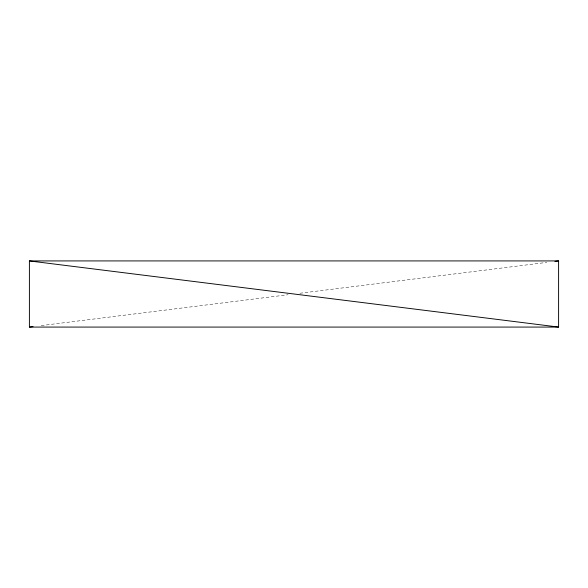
<?xml version="1.0" encoding="UTF-8"?>
<svg xmlns="http://www.w3.org/2000/svg" width="588" height="588" viewBox="0 0 588 588"><rect width="100%" height="100%" fill="white"/><g stroke="black" fill="none" stroke-linecap="round" stroke-linejoin="round"><path stroke-width="0.44" stroke-dasharray="2.94 2.21" d="M41.241 325.598L288.076 294.742M299.924 293.258L546.759 262.402"/><path stroke-width="0.88" d="M29.4 327.075L558.6 327.075L558.6 260.925L29.4 260.925L29.4 327.075L33.046 326.619M554.954 261.381L558.6 260.925M29.4 260.925L558.6 327.075"/></g></svg>
